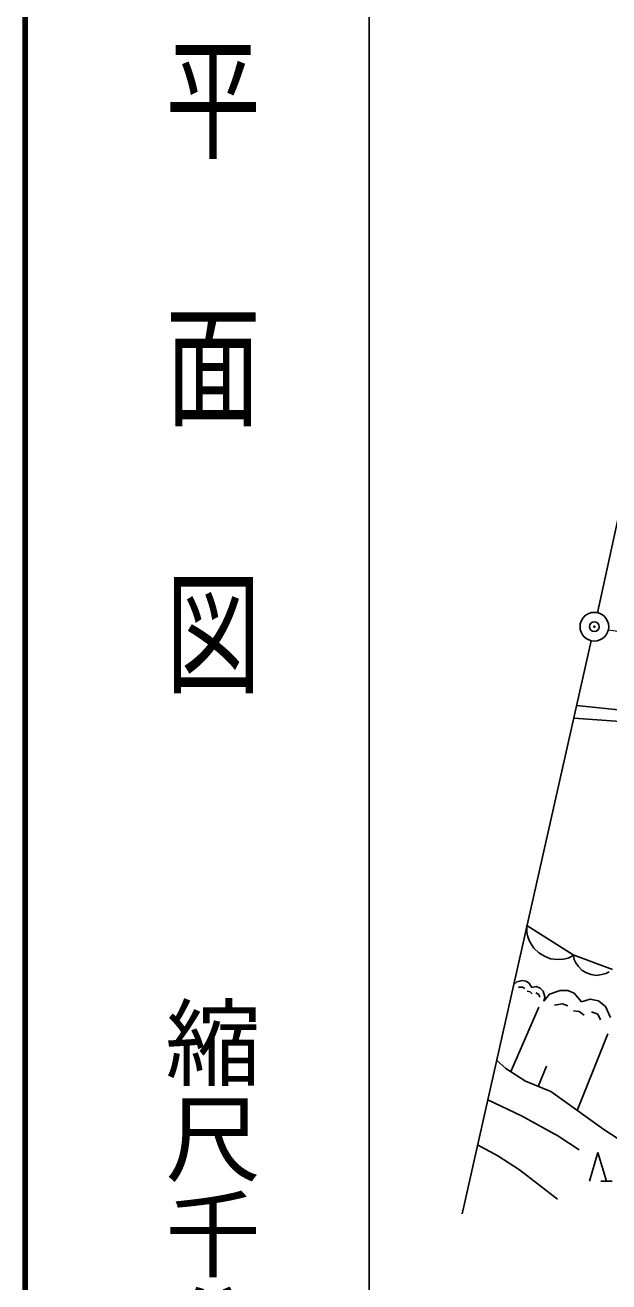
# Model space of a CAD drawing. Units: millimetres, scale not verified. Extents: x 40000 to 680000, y 20000 to 380000.
# Drawn here: x 40000 to 70546, y 275990 to 341734 of the extents above; entities that cross this region are included whole.
import ezdxf
from ezdxf.enums import TextEntityAlignment as Align

# ---------------------------------------------------------------- set-up
doc = ezdxf.new("R2010")
doc.units = ezdxf.units.MM
doc.header["$LTSCALE"] = 1000
doc.header["$PDMODE"] = 32
doc.header["$PDSIZE"] = 500
doc.linetypes.add('CHAIN', pattern=[18.5, 12, -1.5, 3.5, -1.5])
for name, color, linetype, lineweight in [('M-BGD', 7, 'Continuous', 25), ('M-BMK', 2, 'CHAIN', 13), ('M-BMK-OTRS', 5, 'Continuous', 25), ('M-BMK-SRVR', 3, 'Continuous', 25), ('M-TTL', 2, 'Continuous', 140), ('M-TTL-BAND', 7, 'Continuous', 25)]:
    doc.layers.add(name, color=color, linetype=linetype, lineweight=lineweight)
doc.layers.add('M-OTRS', color=6, linetype='Continuous')
doc.styles.add('@ＭＳ ゴシック', font='')
doc.styles.get('@ＭＳ ゴシック').set_extended_font_data('@MS Gothic')

msp = doc.modelspace()

# ---------------------------------------------------------------- linework, layer by layer
at = {"layer": 'M-BGD'}
for p, q in [((68856, 306137), (72340, 305783)), ((71640, 305271), (68708, 305482)), ((66261, 294625), (66253, 294287)), ((66261, 294625), (68680, 293100)), ((66253, 294287), (66308, 294047)), ((66308, 294047), (66411, 293776)), ((66411, 293776), (66613, 293444)), ((66613, 293444), (66876, 293209)), ((66876, 293209), (67171, 293023)), ((67171, 293023), (67496, 292887)), ((67496, 292887), (67883, 292848)), ((67883, 292848), (68172, 292872)), ((68172, 292872), (68412, 292926)), ((68412, 292926), (68714, 293079)), ((68680, 293100), (68732, 292849)), ((68680, 293100), (70741, 292324)), ((68732, 292849), (68813, 292681)), ((68813, 292681), (68935, 292498)), ((68935, 292498), (69141, 292286)), ((69141, 292286), (69375, 292157)), ((69375, 292157), (69625, 292070)), ((69625, 292070), (69888, 292024)), ((69888, 292024), (70181, 292061)), ((70181, 292061), (70391, 292127)), ((70391, 292127), (70559, 292208)), ((65731, 291694), (65565, 291538)), ((66007, 291749), (65731, 291694)), ((66028, 291410), (65818, 291401)), ((66200, 291726), (66007, 291749)), ((66154, 291341), (66028, 291410)), ((66358, 291640), (66200, 291726)), ((66511, 291394), (66358, 291640)), ((66737, 291434), (66511, 291394)), ((66945, 291363), (66737, 291434)), ((67100, 291197), (66945, 291363)), ((66422, 291155), (66278, 291192)), ((66531, 291055), (66422, 291155)), ((66885, 291027), (66727, 291113)), ((66928, 290880), (66885, 291027)), ((67187, 290904), (67100, 291197)), ((67147, 290680), (67187, 290904)), ((67446, 291040), (67149, 290679)), ((67994, 291226), (67446, 291040)), ((68392, 291231), (67994, 291226)), ((68737, 291098), (68392, 291231)), ((69114, 290636), (68737, 291098)), ((69566, 290779), (69114, 290636)), ((70007, 290688), (69566, 290779)), ((70368, 290391), (70007, 290688)), ((65432, 287032), (66883, 290360)), ((68126, 290540), (67701, 290466)), ((68402, 290434), (68126, 290540)), ((68997, 290126), (68694, 290163)), ((69247, 289950), (68997, 290126)), ((69975, 289987), (69630, 290120)), ((70102, 289700), (69975, 289987)), ((70623, 289817), (70368, 290391)), ((68892, 284948), (70491, 288957)), ((65154, 287144), (64673, 287580)), ((66190, 286484), (65154, 287144)), ((66849, 286213), (67283, 287270)), ((67508, 285943), (66190, 286484)), ((68603, 285169), (67508, 285943)), ((70275, 283954), (68603, 285169)), ((71484, 283183), (70275, 283954)), ((69526, 281253), (69976, 282753)), ((69976, 282753), (70426, 281253)), ((70126, 281253), (70726, 281253))]:
    msp.add_line(p, q, dxfattribs=at)
for points in [[(64207, 285515), (65975, 284679), (67881, 283634), (68990, 282896)], [(63674, 283150), (64736, 282584), (65867, 281856), (67850, 280316)]]:
    msp.add_lwpolyline(points, dxfattribs=at)
for radius in [750, 30]:
    msp.add_circle((69786, 310264), radius, dxfattribs=at)
at = {"layer": 'M-BMK'}
msp.add_arc((-6972, -167480), 483812, 72.46299, 80.78664, dxfattribs=at)
at = {"layer": 'M-BMK-OTRS'}
for p, q in [((69946, 310997), (75627, 337040)), ((69621, 309533), (62864, 279554))]:
    msp.add_line(p, q, dxfattribs=at)
at = {"layer": 'M-BMK-SRVR'}
for radius in [750, 30]:
    msp.add_circle((69786, 310264), radius, dxfattribs=at)
at = {"layer": 'M-OTRS'}
msp.add_point((69786, 310264), dxfattribs=at)
at = {"layer": 'M-TTL'}
msp.add_line((40000, 380000), (40000, 20000), dxfattribs=at)
at = {"layer": 'M-TTL-BAND'}
msp.add_line((58000, 370000), (58000, 20000), dxfattribs=at)

# ---------------------------------------------------------------- texts
at = {"layer": 'M-TTL-BAND', "style": '@ＭＳ ゴシック', "width": 1.4}
msp.add_text('平  面  図', height=3666, rotation=270, dxfattribs=at).set_placement((49777, 306475), align=Align.MIDDLE_RIGHT)
at = {"layer": 'M-TTL-BAND', "style": '@ＭＳ ゴシック'}
msp.add_text('縮尺千分の一', height=3666, rotation=270, dxfattribs=at).set_placement((49777, 261030), align=Align.MIDDLE_RIGHT)

doc.saveas('drawing.dxf')
